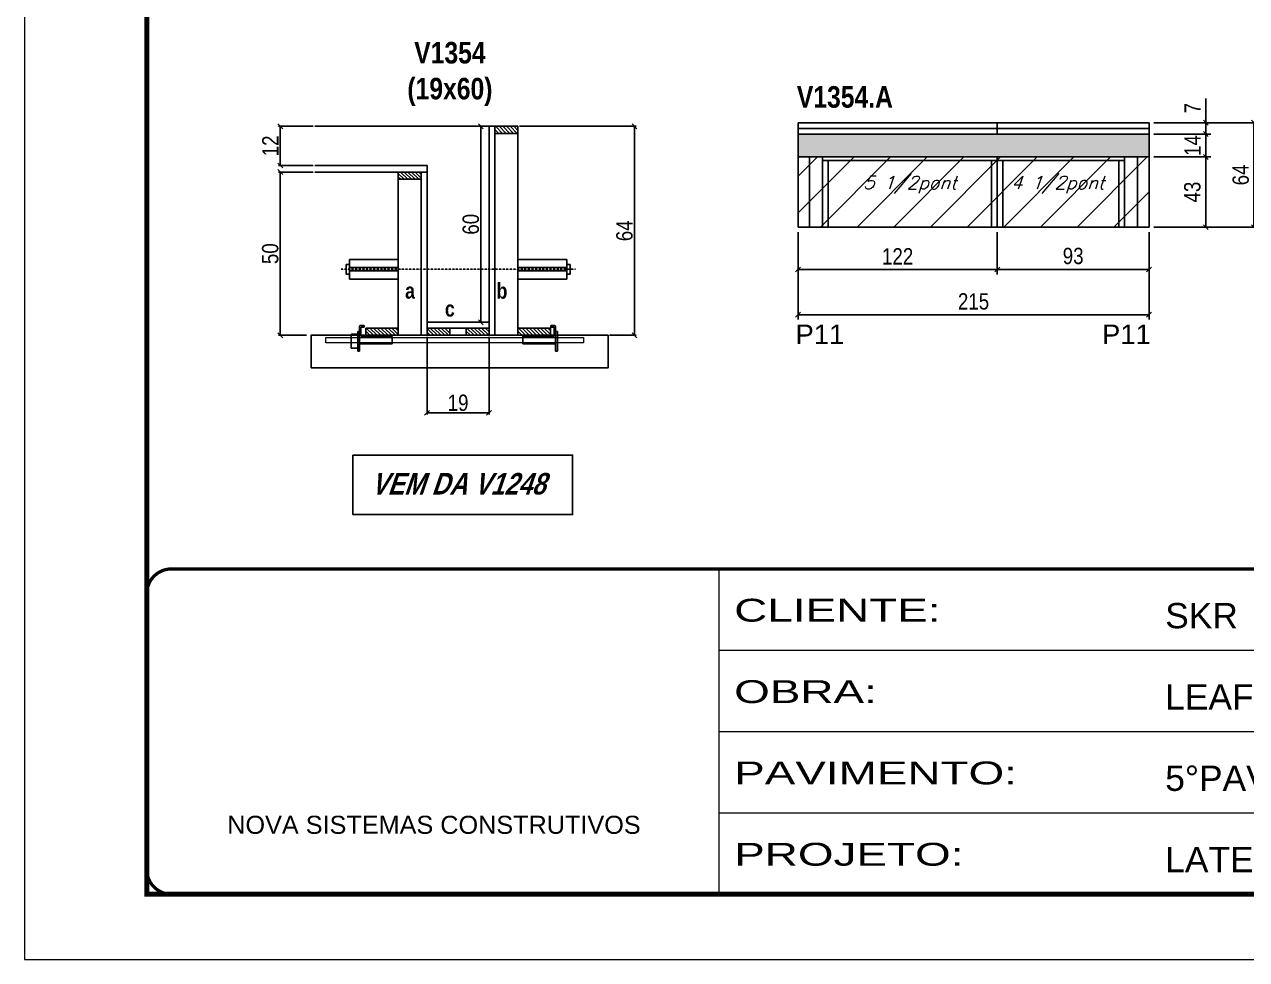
# Model space of a CAD drawing. Extents: x 3309 to 10384, y -2522 to 14608.
# Drawn here: x 6506 to 7255, y 3221 to 3793 of the extents above; entities that cross this region are included whole.
import ezdxf

# ---------------------------------------------------------------- set-up
doc = ezdxf.new("R2010")
doc.units = 0
for name, pattern in [('CONTINUO', [0]), ('DASHED', [0.75, 0.5, -0.25]), ('HIDDEN', [0.375, 0.25, -0.125])]:
    doc.linetypes.add(name, pattern=pattern)
for name, color, linetype in [('5', 5, 'Continuous'), ('barrote', 251, 'Continuous'), ('COTA', 241, 'Continuous'), ('detalhes', 4, 'Continuous'), ('NOMENCLATURA', 7, 'Continuous'), ('Painéis', 200, 'Continuous'), ('presilha', 1, 'Continuous'), ('SARR_2.2x10', 60, 'Continuous'), ('SARR_2.2x7', 40, 'Continuous'), ('SARR_3.5x7', 81, 'Continuous'), ('TENSOR', 3, 'Continuous'), ('texto', 7, 'Continuous')]:
    doc.layers.add(name, color=color, linetype=linetype)
for name, color, linetype, lineweight in [('CONCRETO', 251, 'Continuous', 25), ('Folhas', 255, 'Continuous', 9), ('Hachura', 251, 'Continuous', 9), ('SARRAFO DE PRESSAO', 251, 'DASHED', 9), ('SCO-___-LAJ', 2, 'Continuous', 0)]:
    doc.layers.add(name, color=color, linetype=linetype, lineweight=lineweight)
doc.styles.add('ARIAL', font='arial.ttf')
doc.styles.add('COTA TECNICA', font='techl___.ttf', dxfattribs={"height": 10})
doc.styles.add('COTA TECNICA 2X', font='techl___.ttf', dxfattribs={"height": 10})
doc.styles.add('Romans', font='romans.shx')
doc.styles.get("Standard").update_dxf_attribs({"font": 'arial.ttf'})
doc.styles.add('TECNICA', font='techb___.ttf', dxfattribs={"height": 10})
doc.styles.add('Tecnologia', font='')
doc.styles.get('Tecnologia').set_extended_font_data('Forgotten Futurist')
doc.dimstyles.new('PAINEL', dxfattribs={"dimtxt": 10, "dimasz": 3, "dimexe": 3, "dimexo": 3, "dimgap": 3, "dimtad": 1, "dimdec": 1, "dimzin": 12, "dimdsep": 46, "dimtxsty": 'COTA TECNICA', "dimblk1": 'OBLIQUE', "dimblk2": 'OBLIQUE', "dimsah": 1, "dimcen": 0.9, "dimclrd": 4, "dimclre": 4, "dimclrt": 240, "dimadec": 1, "dimazin": 3, "dimtfac": 1, "dimtdec": 1, "dimtmove": 0, "dimatfit": 3, "dimfxl": 1, "dimtolj": 1, "dimtzin": 12, "dimarcsym": 0})
doc.dimstyles.new('SECAO', dxfattribs={"dimscale": 0.333333, "dimtxt": 5, "dimasz": 9, "dimexe": 3, "dimexo": 3, "dimgap": 3, "dimtad": 1, "dimdec": 1, "dimlfac": 0.5, "dimzin": 12, "dimdsep": 46, "dimtxsty": 'COTA TECNICA 2X', "dimblk1": 'OBLIQUE', "dimblk2": 'OBLIQUE', "dimsah": 1, "dimcen": 0.9, "dimclrd": 4, "dimclre": 4, "dimclrt": 240, "dimadec": 1, "dimazin": 3, "dimtfac": 1, "dimtdec": 1, "dimtmove": 0, "dimatfit": 3, "dimfxl": 1, "dimtolj": 1, "dimtzin": 12, "dimarcsym": 0})
pattern_1 = [(135, (39988.496, -119909.14), (-1.122532015, -1.122532015), [])]

# ---------------------------------------------------------------- blocks, each defined once
blk = doc.blocks.new('9999999999')
at = {"color": 30, "linetype": 'CONTINUO'}
for p, q in [((98564.56, 34230.21), (98564.56, 34429.45)), ((98564.56, 34379.64), (99583.98, 34379.64)), ((98564.56, 34329.83), (99487.98, 34329.83)), ((98564.56, 34280.02), (99487.98, 34280.02))]:
    blk.add_line(p, q, dxfattribs=at)
at = {"color": 30, "linetype": 'CONTINUO', "const_width": 2}
blk.add_lwpolyline([(99583.98, 34230.21), (99583.98, 34414.45, 0.414214), (99568.98, 34429.45), (98228.98, 34429.45, 0.414214), (98213.98, 34414.45), (98213.98, 34245.21, 0.414214), (98228.98, 34230.21), (99583.98, 34230.21)], format="xyb", dxfattribs=at)
at = {"layer": 'Folhas'}
blk.add_lwpolyline([(98138.98, 34190.21), (99623.98, 34190.21), (99623.98, 35240.21), (98138.98, 35240.21)], close=True, dxfattribs=at)
at = {"layer": 'Folhas', "color": 30, "const_width": 3}
blk.add_lwpolyline([(98213.98, 34230.21), (99583.98, 34230.21), (99583.98, 35200.21), (98213.98, 35200.21)], close=True, dxfattribs=at)
at = {"color": 7, "linetype": 'Continuous', "ltscale": 5, "style": 'ARIAL'}
for s, height, p in [('SKR', 15.483, (98837.68, 34393.13)), ('LEAF LOEFGREN', 15.4829, (98837.68, 34343.32)), ('5°PAVIMENTO', 15.4829, (98837.68, 34293.51)), ('NOVA SISTEMAS CONSTRUTIVOS', 11.0592, (98263.19, 34267.21)), ('LATERAIS DE VIGAS', 15.4829, (98837.68, 34243.7))]:
    blk.add_text(s, height=height, dxfattribs=at).set_placement(p)
at = {"layer": 'Folhas', "color": 7, "style": 'Tecnologia', "width": 1.5}
for s, p in [('CLIENTE:', (98573.65, 34397.17)), ('OBRA:', (98573.65, 34347.31)), ('PAVIMENTO:', (98573.65, 34297.5)), ('PROJETO:', (98573.65, 34247.69))]:
    blk.add_text(s, height=14, dxfattribs=at).set_placement(p)
blk = doc.blocks.new('_Oblique')
at = {"color": 0, "linetype": 'ByBlock', "lineweight": -2}
blk.add_line((-0.5, -0.5), (0.5, 0.5), dxfattribs=at)
blk = doc.blocks.new('*D1280')
at = {"layer": 'COTA', "color": 4, "lineweight": -2, "transparency": 16777216}
for p, q in [((6752.96, 3602.03), (6752.96, 3554.56)), ((6790.96, 3602.03), (6790.96, 3554.56)), ((6790.96, 3555.56), (6752.96, 3555.56))]:
    blk.add_line(p, q, dxfattribs=at)
at = {"layer": 'Defpoints', "color": 0, "transparency": 16777216}
for p in [(6752.96, 3603.03), (6790.96, 3603.03), (6752.96, 3555.56)]:
    blk.add_point(p, dxfattribs=at)
at = {"layer": 'COTA', "color": 4, "lineweight": -2, "transparency": 16777216, "xscale": 3, "yscale": 3, "zscale": 3, "rotation": 180}
blk.add_blockref('_Oblique', (6752.96, 3555.56), dxfattribs=at)
at = {"layer": 'COTA', "color": 4, "lineweight": -2, "transparency": 16777216, "xscale": 3, "yscale": 3, "zscale": 3}
blk.add_blockref('_Oblique', (6790.96, 3555.56), dxfattribs=at)
at = {"layer": 'COTA', "color": 240, "transparency": 16777216, "insert": (6771.96, 3561.65), "char_height": 10, "attachment_point": 5, "style": 'COTA TECNICA 2X'}
blk.add_mtext('\\A1;19', dxfattribs=at)
blk = doc.blocks.new('PRESILHA METÁLICA 1')
at = {"layer": 'presilha'}
for p, q in [((0, 13), (6, 13)), ((0, 13), (0, 0)), ((6, 15.5), (7.5, 15.5)), ((6, -2.5), (6, 15.5)), ((6, 13), (6, 0)), ((7.5, 10.6), (7.5, 19.9)), ((7.5, 15.5), (7.5, -2.5)), ((12, 21), (8.6, 21)), ((9, 11.6), (9, 18.9)), ((12, 19.5), (9.6, 19.5)), ((12, 21), (12, 19.5)), ((6, 0), (0, 0)), ((37.5, 4.1), (7.5, 4.1)), ((37.5, 11), (9.6, 11)), ((37.5, 11), (37.5, 4.1)), ((7.5, -2.5), (6, -2.5))]:
    blk.add_line(p, q, dxfattribs=at)
for centre, radius, start, end in [((8.6, 19.9), 1.14, 90, 180), ((9.6, 18.9), 0.57, 90, 180), ((9.6, 11.6), 0.57, 180, 270)]:
    blk.add_arc(centre, radius, start, end, dxfattribs=at)
blk = doc.blocks.new('PRESILHA METÁLICA 2')
at = {"layer": 'presilha'}
for p, q in [((-5.2, 23.5), (-5.2, 22)), ((-5.2, 23.5), (-1.9, 23.5)), ((-30.8, 13.5), (-30.8, 6.6)), ((-30.8, 13.5), (-2.8, 13.5)), ((-5.2, 22), (-2.8, 22)), ((-2.2, 14.1), (-2.2, 21.4)), ((0.8, 18), (-0.8, 18)), ((-0.8, 18), (-0.8, 0)), ((-0.8, 14.6), (-0.8, 22.4)), ((0.8, 0), (0.8, 18)), ((-30.8, 6.6), (-0.8, 6.6)), ((-0.8, 0), (0.8, 0))]:
    blk.add_line(p, q, dxfattribs=at)
for centre, radius, start, end in [((-1.9, 22.4), 1.14, 0, 90), ((-2.8, 21.4), 0.57, 0, 90), ((-2.8, 14.1), 0.57, 270, 0)]:
    blk.add_arc(centre, radius, start, end, dxfattribs=at)
blk = doc.blocks.new('*D1281')
at = {"layer": 'COTA', "color": 4, "lineweight": -2, "transparency": 16777216}
for p, q in [((6809.56, 3731.03), (6881, 3731.03)), ((6880, 3731.03), (6880, 3603.03)), ((6864.77, 3603.03), (6881, 3603.03))]:
    blk.add_line(p, q, dxfattribs=at)
at = {"layer": 'Defpoints', "color": 0, "transparency": 16777216}
for p in [(6808.56, 3731.03), (6863.77, 3603.03), (6880, 3603.03)]:
    blk.add_point(p, dxfattribs=at)
at = {"layer": 'COTA', "color": 4, "lineweight": -2, "transparency": 16777216, "xscale": 3, "yscale": 3, "zscale": 3}
for p, rotation in [((6880, 3731.03), 90), ((6880, 3603.03), 270)]:
    blk.add_blockref('_Oblique', p, dxfattribs=dict(at, rotation=rotation))
at = {"layer": 'COTA', "color": 240, "transparency": 16777216, "insert": (6873.9, 3667.03), "char_height": 10, "attachment_point": 5, "rotation": 90, "style": 'COTA TECNICA 2X'}
blk.add_mtext('\\A1;64', dxfattribs=at)
blk = doc.blocks.new('*D1282')
at = {"layer": 'COTA', "color": 4, "lineweight": -2, "transparency": 16777216}
for p, q in [((6683.26, 3703.03), (6662.04, 3703.03)), ((6663.04, 3703.03), (6663.04, 3603.03)), ((6679.14, 3603.03), (6662.04, 3603.03))]:
    blk.add_line(p, q, dxfattribs=at)
at = {"layer": 'Defpoints', "color": 0, "transparency": 16777216}
for p in [(6684.26, 3703.03), (6663.04, 3603.03), (6680.14, 3603.03)]:
    blk.add_point(p, dxfattribs=at)
at = {"layer": 'COTA', "color": 4, "lineweight": -2, "transparency": 16777216, "xscale": 3, "yscale": 3, "zscale": 3}
for p, rotation in [((6663.04, 3703.03), 90), ((6663.04, 3603.03), 270)]:
    blk.add_blockref('_Oblique', p, dxfattribs=dict(at, rotation=rotation))
at = {"layer": 'COTA', "color": 240, "transparency": 16777216, "insert": (6656.93, 3653.03), "char_height": 10, "attachment_point": 5, "rotation": 90, "style": 'COTA TECNICA 2X'}
blk.add_mtext('\\A1;50', dxfattribs=at)
blk = doc.blocks.new('*D1283')
at = {"layer": 'COTA', "color": 4, "lineweight": -2, "transparency": 16777216}
for p, q in [((6789.96, 3731.03), (6784.88, 3731.03)), ((6785.88, 3611.03), (6785.88, 3731.03)), ((6789.96, 3611.03), (6784.88, 3611.03))]:
    blk.add_line(p, q, dxfattribs=at)
at = {"layer": 'Defpoints', "color": 0, "transparency": 16777216}
for p in [(6785.88, 3731.03), (6790.96, 3731.03), (6790.96, 3611.03)]:
    blk.add_point(p, dxfattribs=at)
at = {"layer": 'COTA', "color": 4, "lineweight": -2, "transparency": 16777216, "xscale": 3, "yscale": 3, "zscale": 3}
for p, rotation in [((6785.88, 3731.03), 90), ((6785.88, 3611.03), 270)]:
    blk.add_blockref('_Oblique', p, dxfattribs=dict(at, rotation=rotation))
at = {"layer": 'COTA', "color": 240, "transparency": 16777216, "insert": (6779.78, 3671.03), "char_height": 10, "attachment_point": 5, "rotation": 90, "style": 'COTA TECNICA 2X'}
blk.add_mtext('\\A1;60', dxfattribs=at)
blk = doc.blocks.new('*D1284')
at = {"layer": 'COTA', "color": 4, "lineweight": -2, "transparency": 16777216}
for p, q in [((6683.26, 3731.03), (6662.04, 3731.03)), ((6663.04, 3707.03), (6663.04, 3731.03)), ((6683.26, 3707.03), (6662.04, 3707.03))]:
    blk.add_line(p, q, dxfattribs=at)
at = {"layer": 'Defpoints', "color": 0, "transparency": 16777216}
for p in [(6663.04, 3731.03), (6684.26, 3731.03), (6684.26, 3707.03)]:
    blk.add_point(p, dxfattribs=at)
at = {"layer": 'COTA', "color": 4, "lineweight": -2, "transparency": 16777216, "xscale": 3, "yscale": 3, "zscale": 3}
for p, rotation in [((6663.04, 3731.03), 90), ((6663.04, 3707.03), 270)]:
    blk.add_blockref('_Oblique', p, dxfattribs=dict(at, rotation=rotation))
at = {"layer": 'COTA', "color": 240, "transparency": 16777216, "insert": (6656.98, 3719.03), "char_height": 10, "attachment_point": 5, "rotation": 90, "style": 'COTA TECNICA 2X'}
blk.add_mtext('\\A1;12', dxfattribs=at)
blk = doc.blocks.new('*D1285')
at = {"layer": 'COTA', "color": 4, "linetype": 'ByBlock', "lineweight": -2, "transparency": 16777216}
for p, q in [((7102.16, 3666.25), (7102.16, 3640.34)), ((7195.16, 3666.25), (7195.16, 3640.34)), ((7195.16, 3643.34), (7102.16, 3643.34))]:
    blk.add_line(p, q, dxfattribs=at)
at = {"layer": 'Defpoints', "color": 0, "linetype": 'ByBlock', "transparency": 16777216}
for p in [(7102.16, 3669.25), (7195.16, 3669.25), (7102.16, 3643.34)]:
    blk.add_point(p, dxfattribs=at)
at = {"layer": 'COTA', "color": 4, "linetype": 'ByBlock', "lineweight": -2, "transparency": 16777216, "xscale": 3, "yscale": 3, "zscale": 3, "rotation": 180}
blk.add_blockref('_Oblique', (7102.16, 3643.34), dxfattribs=at)
at = {"layer": 'COTA', "color": 4, "linetype": 'ByBlock', "lineweight": -2, "transparency": 16777216, "xscale": 3, "yscale": 3, "zscale": 3}
blk.add_blockref('_Oblique', (7195.16, 3643.34), dxfattribs=at)
at = {"layer": 'COTA', "color": 240, "linetype": 'ByBlock', "transparency": 16777216, "insert": (7148.66, 3651.58), "char_height": 10, "attachment_point": 5, "style": 'COTA TECNICA'}
blk.add_mtext('\\A1;93', dxfattribs=at)
blk = doc.blocks.new('*D1286')
at = {"layer": 'COTA', "color": 4, "linetype": 'ByBlock', "lineweight": -2, "transparency": 16777216}
for p, q in [((6980.16, 3666.25), (6980.16, 3640.34)), ((7102.16, 3666.25), (7102.16, 3640.34)), ((7102.16, 3643.34), (6980.16, 3643.34))]:
    blk.add_line(p, q, dxfattribs=at)
at = {"layer": 'Defpoints', "color": 0, "linetype": 'ByBlock', "transparency": 16777216}
for p in [(6980.16, 3669.25), (7102.16, 3669.25), (6980.16, 3643.34)]:
    blk.add_point(p, dxfattribs=at)
at = {"layer": 'COTA', "color": 4, "linetype": 'ByBlock', "lineweight": -2, "transparency": 16777216, "xscale": 3, "yscale": 3, "zscale": 3, "rotation": 180}
blk.add_blockref('_Oblique', (6980.16, 3643.34), dxfattribs=at)
at = {"layer": 'COTA', "color": 4, "linetype": 'ByBlock', "lineweight": -2, "transparency": 16777216, "xscale": 3, "yscale": 3, "zscale": 3}
blk.add_blockref('_Oblique', (7102.16, 3643.34), dxfattribs=at)
at = {"layer": 'COTA', "color": 240, "linetype": 'ByBlock', "transparency": 16777216, "insert": (7041.16, 3651.39), "char_height": 10, "attachment_point": 5, "style": 'COTA TECNICA'}
blk.add_mtext('\\A1;122', dxfattribs=at)
blk = doc.blocks.new('*D1291')
at = {"layer": 'COTA', "color": 4, "linetype": 'ByBlock', "lineweight": -2, "transparency": 16777216}
for p, q in [((6980.16, 3666.25), (6980.16, 3612.63)), ((7195.16, 3666.25), (7195.16, 3612.63)), ((7195.16, 3615.63), (6980.16, 3615.63))]:
    blk.add_line(p, q, dxfattribs=at)
at = {"layer": 'Defpoints', "color": 0, "linetype": 'ByBlock', "transparency": 16777216}
for p in [(6980.16, 3669.25), (7195.16, 3669.25), (6980.16, 3615.63)]:
    blk.add_point(p, dxfattribs=at)
at = {"layer": 'COTA', "color": 4, "linetype": 'ByBlock', "lineweight": -2, "transparency": 16777216, "xscale": 3, "yscale": 3, "zscale": 3, "rotation": 180}
blk.add_blockref('_Oblique', (6980.16, 3615.63), dxfattribs=at)
at = {"layer": 'COTA', "color": 4, "linetype": 'ByBlock', "lineweight": -2, "transparency": 16777216, "xscale": 3, "yscale": 3, "zscale": 3}
blk.add_blockref('_Oblique', (7195.16, 3615.63), dxfattribs=at)
at = {"layer": 'COTA', "color": 240, "linetype": 'ByBlock', "transparency": 16777216, "insert": (7087.66, 3623.74), "char_height": 10, "attachment_point": 5, "style": 'COTA TECNICA'}
blk.add_mtext('\\A1;215', dxfattribs=at)
blk = doc.blocks.new('*D1292')
at = {"layer": 'COTA', "color": 4, "lineweight": -2, "transparency": 16777216}
for p, q in [((7198.16, 3712.25), (7232.92, 3712.25)), ((7229.92, 3669.25), (7229.92, 3712.25)), ((7198.16, 3669.25), (7232.92, 3669.25))]:
    blk.add_line(p, q, dxfattribs=at)
at = {"layer": 'Defpoints', "color": 0, "transparency": 16777216}
for p in [(7195.16, 3712.25), (7229.92, 3712.25), (7195.16, 3669.25)]:
    blk.add_point(p, dxfattribs=at)
at = {"layer": 'COTA', "color": 4, "lineweight": -2, "transparency": 16777216, "xscale": 3, "yscale": 3, "zscale": 3}
for p, rotation in [((7229.92, 3712.25), 90), ((7229.92, 3669.25), 270)]:
    blk.add_blockref('_Oblique', p, dxfattribs=dict(at, rotation=rotation))
at = {"layer": 'COTA', "color": 240, "transparency": 16777216, "insert": (7221.7, 3690.75), "char_height": 10, "attachment_point": 5, "rotation": 90, "style": 'COTA TECNICA'}
blk.add_mtext('\\A1;43', dxfattribs=at)
blk = doc.blocks.new('*D1287')
at = {"layer": 'COTA', "color": 4, "lineweight": -2, "transparency": 16777216}
for p, q in [((7198.16, 3726.25), (7232.92, 3726.25)), ((7229.92, 3712.25), (7229.92, 3726.25)), ((7198.16, 3712.25), (7232.92, 3712.25))]:
    blk.add_line(p, q, dxfattribs=at)
at = {"layer": 'Defpoints', "color": 0, "transparency": 16777216}
for p in [(7195.16, 3726.25), (7229.92, 3726.25), (7195.16, 3712.25)]:
    blk.add_point(p, dxfattribs=at)
at = {"layer": 'COTA', "color": 4, "lineweight": -2, "transparency": 16777216, "xscale": 3, "yscale": 3, "zscale": 3}
for p, rotation in [((7229.92, 3726.25), 90), ((7229.92, 3712.25), 270)]:
    blk.add_blockref('_Oblique', p, dxfattribs=dict(at, rotation=rotation))
at = {"layer": 'COTA', "color": 240, "transparency": 16777216, "insert": (7221.84, 3719.25), "char_height": 10, "attachment_point": 5, "rotation": 90, "style": 'COTA TECNICA'}
blk.add_mtext('\\A1;14', dxfattribs=at)
blk = doc.blocks.new('*D1288')
at = {"layer": 'COTA', "color": 4, "lineweight": -2, "transparency": 16777216}
for p, q in [((7198.16, 3733.25), (7262.41, 3733.25)), ((7259.41, 3669.25), (7259.41, 3733.25)), ((7198.16, 3669.25), (7262.41, 3669.25))]:
    blk.add_line(p, q, dxfattribs=at)
at = {"layer": 'Defpoints', "color": 0, "transparency": 16777216}
for p in [(7195.16, 3733.25), (7259.41, 3733.25), (7195.16, 3669.25)]:
    blk.add_point(p, dxfattribs=at)
at = {"layer": 'COTA', "color": 4, "lineweight": -2, "transparency": 16777216, "xscale": 3, "yscale": 3, "zscale": 3}
for p, rotation in [((7259.41, 3733.25), 90), ((7259.41, 3669.25), 270)]:
    blk.add_blockref('_Oblique', p, dxfattribs=dict(at, rotation=rotation))
at = {"layer": 'COTA', "color": 240, "transparency": 16777216, "insert": (7251.31, 3701.25), "char_height": 10, "attachment_point": 5, "rotation": 90, "style": 'COTA TECNICA'}
blk.add_mtext('\\A1;64', dxfattribs=at)
blk = doc.blocks.new('*D1293')
at = {"layer": 'COTA', "color": 4, "lineweight": -2, "transparency": 16777216}
for p, q in [((7229.92, 3733.25), (7229.92, 3747.98)), ((7198.16, 3733.25), (7232.92, 3733.25)), ((7229.92, 3726.25), (7229.92, 3733.25)), ((7198.16, 3726.25), (7232.92, 3726.25))]:
    blk.add_line(p, q, dxfattribs=at)
at = {"layer": 'Defpoints', "color": 0, "transparency": 16777216}
for p in [(7195.16, 3733.25, 0), (7229.92, 3733.25), (7195.16, 3726.25, 0)]:
    blk.add_point(p, dxfattribs=at)
at = {"layer": 'COTA', "color": 4, "lineweight": -2, "transparency": 16777216, "xscale": 3, "yscale": 3, "zscale": 3}
for p, rotation in [((7229.92, 3733.25), 90), ((7229.92, 3726.25), 270)]:
    blk.add_blockref('_Oblique', p, dxfattribs=dict(at, rotation=rotation))
at = {"layer": 'COTA', "color": 240, "transparency": 16777216, "insert": (7221.84, 3742.12), "char_height": 10, "attachment_point": 5, "rotation": 90, "style": 'COTA TECNICA'}
blk.add_mtext('\\A1;7', dxfattribs=at)

msp = doc.modelspace()

# ---------------------------------------------------------------- hatches: boundary and pattern name
at = {"layer": 'COTA'}
h = msp.add_hatch(dxfattribs=at)
h.set_pattern_fill('AR-CONC', color=256, scale=0.03)
h.set_pattern_definition([(50, (1892.3193, -4771.4033), (5.46554, -0.4781726), [0.5715, -6.2865]), (355, (1892.319, -4771.4033), (-1.0573026, 5.7317054), [0.4572, -5.0292175]), (100.451445, (1892.7747, -4771.443), (4.4082374, 5.2535326), [0.4857003, -5.3427073]), (46.1842, (1892.319, -4769.879), (8.132371, -1.26127), [0.85725, -9.42975]), (96.63556, (1892.997, -4769.9844), (7.122124, 7.422784), [0.728551, -8.014068]), (351.18415, (1892.319, -4769.879), (7.122124, 7.422784), [0.685799, -7.543792]), (21, (1893.0813, -4770.2603), (4.5484317, -3.067956), [0.5715, -6.2865]), (326, (1893.081, -4770.2603), (1.854061, 5.525639), [0.4572, -5.0292]), (71.451445, (1893.4603, -4770.516), (6.4024926, 2.457683), [0.4857003, -5.342698]), (37.5, (1892.3193, -4771.4033), (0.0926581, 2.53665117), [0, -4.96824, 0, -5.1054, 0, -5.04825]), (7.5, (1892.3193, -4771.4033), (2.0045899, 3.00541724), [0, -2.91084, 0, -4.85394, 0, -1.92405]), (327.5, (1890.62, -4771.4033), (4.06771786, -0.1718623), [0, -1.905, 0, -5.9436, 0, -7.8867]), (317.5, (1889.858, -4771.4033), (4.4438754, 0.7627947), [0, -2.4765, 0, -3.94716, 0, -5.6007])])
h.paths.add_polyline_path([(6980.16, 3726.25), (6980.16, 3712.25), (7195.16, 3712.25), (7195.16, 3726.25)])
at = {"layer": 'Hachura', "linetype": 'ByBlock'}
h = msp.add_hatch(dxfattribs=at)
h.set_pattern_fill('ANSI31', color=256, scale=5)
h.set_pattern_definition([(45, (3166.555, -3435.882), (-11.22532, 11.22532), [])])
h.paths.add_polyline_path([(6980.16, 3712.25), (6980.16, 3669.25), (7102.16, 3669.25), (7102.16, 3712.25)])
h.paths.add_polyline_path([(7102.16, 3712.25), (7102.16, 3669.25), (7195.16, 3669.25), (7195.16, 3712.25)])
at = {"layer": 'SARR_2.2x10'}
h = msp.add_hatch(dxfattribs=at)
h.set_pattern_fill('ANSI31', color=256, scale=0.5, angle=90)
h.set_pattern_definition([(135, (39908.896, -119909.14), (-1.122532015, -1.122532015), [])])
h.paths.add_polyline_path([(6715.36, 3607.43), (6715.36, 3603.03), (6735.36, 3603.03), (6735.36, 3607.43)])
h = msp.add_hatch(dxfattribs=at)
h.set_pattern_fill('ANSI31', color=256, scale=0.5, angle=90)
h.set_pattern_definition([(135, (40002.096, -119909.14), (-1.122532015, -1.122532015), [])])
h.paths.add_polyline_path([(6808.56, 3607.43), (6808.56, 3603.03), (6828.56, 3603.03), (6828.56, 3607.43)])
at = {"layer": 'SARR_2.2x7'}
h = msp.add_hatch(dxfattribs=at)
h.set_pattern_fill('ANSI31', color=256, scale=0.5, angle=90)
h.set_pattern_definition([(135, (39922.896, -119785.54), (-1.122532015, -1.122532015), [])])
h.paths.add_polyline_path([(6794.56, 3731.03), (6794.56, 3726.63), (6808.56, 3726.63), (6808.56, 3731.03)])
h = msp.add_hatch(dxfattribs=at)
h.set_pattern_fill('ANSI31', color=256, scale=0.5, angle=90)
h.set_pattern_definition([(135, (39902.896, -119813.54), (-1.122532015, -1.122532015), [])])
h.paths.add_polyline_path([(6749.36, 3703.03), (6749.36, 3698.63), (6735.36, 3698.63), (6735.36, 3703.03)])
h = msp.add_hatch(dxfattribs=at)
h.set_pattern_fill('ANSI31', color=256, scale=0.5, angle=90)
h.set_pattern_definition(pattern_1)
h.paths.add_polyline_path([(6766.96, 3603.03), (6766.96, 3607.43), (6752.96, 3607.43), (6752.96, 3603.03)])
h = msp.add_hatch(dxfattribs=at)
h.set_pattern_fill('ANSI31', color=256, scale=0.5, angle=90)
h.set_pattern_definition(pattern_1)
h.paths.add_polyline_path([(6776.96, 3607.43), (6776.96, 3603.03), (6790.96, 3603.03), (6790.96, 3607.43)])

# ---------------------------------------------------------------- linework, layer by layer
at = {"ltscale": 3}
for p, q in [((6703.36, 3646.48), (6703.36, 3640.48)), ((6705.36, 3646.48), (6703.36, 3646.48)), ((6705.36, 3649.48), (6705.36, 3637.48)), ((6705.36, 3649.48), (6735.36, 3649.48)), ((6838.56, 3649.48), (6808.56, 3649.48)), ((6838.56, 3649.48), (6838.56, 3637.48)), ((6840.56, 3646.48), (6838.56, 3646.48)), ((6840.56, 3646.48), (6840.56, 3640.48)), ((6705.36, 3640.48), (6703.36, 3640.48)), ((6735.36, 3644.48), (6705.36, 3644.48)), ((6735.36, 3642.48), (6705.36, 3642.48)), ((6808.56, 3644.48), (6838.56, 3644.48)), ((6808.56, 3642.48), (6838.56, 3642.48)), ((6838.56, 3640.48), (6840.56, 3640.48)), ((6705.36, 3637.48), (6735.36, 3637.48)), ((6838.56, 3637.48), (6808.56, 3637.48))]:
    msp.add_line(p, q, dxfattribs=at)
at = {"layer": 'barrote'}
msp.add_lwpolyline([(6681.9, 3583.03), (6863.82, 3583.03), (6863.82, 3603.03), (6681.9, 3603.03)], close=True, dxfattribs=at)
at = {"layer": 'CONCRETO', "linetype": 'Continuous'}
msp.add_line((6684.26, 3731.03), (6790.96, 3731.03), dxfattribs=at)
at = {"layer": 'COTA'}
for p, q in [((6980.16, 3712.25, 0), (6980.16, 3726.25, 0)), ((7195.16, 3726.25, 0), (7195.16, 3712.25, 0))]:
    msp.add_line(p, q, dxfattribs=at)
at = {"layer": 'detalhes', "color": 250}
msp.add_line((6681.9, 3583.03), (6681.9, 3603.03), dxfattribs=at)
at = {"layer": 'NOMENCLATURA', "elevation": 0}
msp.add_lwpolyline([(6707.52, 3529.67), (6842.06, 3529.67), (6842.06, 3493.21), (6707.52, 3493.21)], close=True, dxfattribs=at)
at = {"layer": 'Painéis', "linetype": 'ByBlock'}
for p, q in [((6980.16, 3733.25, 0), (7195.16, 3733.25, 0)), ((6980.16, 3726.25, 0), (6980.16, 3733.25, 0)), ((7102.16, 3726.25, 0), (7102.16, 3733.25, 0)), ((7195.16, 3726.25, 0), (7195.16, 3733.25, 0)), ((6980.16, 3726.25, 0), (7195.16, 3726.25, 0)), ((7195.16, 3712.25, 0), (6980.16, 3712.25, 0)), ((6980.16, 3669.25, 0), (6980.16, 3712.25, 0)), ((7102.16, 3669.25, 0), (7102.16, 3712.25, 0)), ((7195.16, 3669.25, 0), (7195.16, 3712.25, 0)), ((7195.16, 3669.25, 0), (6980.16, 3669.25, 0))]:
    msp.add_line(p, q, dxfattribs=at)
at = {"layer": 'Painéis', "linetype": 'Continuous'}
for points in [[(6794.56, 3603.03), (6794.56, 3731.03), (6790.96, 3731.03), (6790.96, 3603.03)], [(6749.36, 3603.03), (6749.36, 3703.03), (6752.96, 3703.03), (6752.96, 3603.03)], [(6790.96, 3611.03), (6752.96, 3611.03), (6752.96, 3607.43), (6790.96, 3607.43)]]:
    msp.add_lwpolyline(points, close=True, dxfattribs=at)
at = {"layer": 'Painéis', "linetype": 'Continuous', "elevation": 0}
msp.add_lwpolyline([(6684.26, 3703.03), (6752.96, 3703.03), (6752.96, 3707.03), (6684.26, 3707.03)], dxfattribs=at)
at = {"layer": 'SARR_2.2x10'}
for points in [[(6715.36, 3607.43), (6735.36, 3607.43), (6735.36, 3603.03), (6715.36, 3603.03)], [(6808.56, 3607.43), (6828.56, 3607.43), (6828.56, 3603.03), (6808.56, 3603.03)]]:
    msp.add_lwpolyline(points, close=True, dxfattribs=at)
at = {"layer": 'SARR_2.2x7'}
for p, q in [((6980.16, 3729.75, 0), (7102.16, 3729.75, 0)), ((7102.16, 3729.75, 0), (7195.16, 3729.75, 0))]:
    msp.add_line(p, q, dxfattribs=at)
at = {"layer": 'SARR_2.2x7', "linetype": 'Continuous'}
for p, q in [((6987.16, 3669.25, 0), (6987.16, 3712.25, 0)), ((7102.16, 3710.05, 0), (6995.16, 3710.05, 0)), ((7180.16, 3710.05, 0), (7102.16, 3710.05, 0)), ((7188.16, 3669.25, 0), (7188.16, 3712.25, 0))]:
    msp.add_line(p, q, dxfattribs=at)
at = {"layer": 'SARR_2.2x7', "elevation": 0}
for points in [[(6808.56, 3731.03), (6794.56, 3731.03), (6794.56, 3726.63), (6808.56, 3726.63)], [(6735.36, 3703.03), (6749.36, 3703.03), (6749.36, 3698.63), (6735.36, 3698.63)]]:
    msp.add_lwpolyline(points, close=True, dxfattribs=at)
at = {"layer": 'SARR_2.2x7'}
for points in [[(6752.96, 3607.43), (6766.96, 3607.43), (6766.96, 3603.03), (6752.96, 3603.03)], [(6790.96, 3607.43), (6776.96, 3607.43), (6776.96, 3603.03), (6790.96, 3603.03)]]:
    msp.add_lwpolyline(points, close=True, dxfattribs=at)
at = {"layer": 'SARR_3.5x7'}
for p, q in [((6995.16, 3712.25, 0), (6995.16, 3669.25, 0)), ((6998.66, 3710.05, 0), (6998.66, 3669.25, 0)), ((7098.66, 3710.05, 0), (7098.66, 3669.25, 0)), ((7102.16, 3710.05, 0), (7102.16, 3669.25, 0)), ((7105.66, 3710.05, 0), (7105.66, 3669.25, 0)), ((7176.66, 3710.05, 0), (7176.66, 3669.25, 0)), ((7180.16, 3712.25, 0), (7180.16, 3669.25, 0))]:
    msp.add_line(p, q, dxfattribs=at)
for points in [[(6794.56, 3726.63), (6808.56, 3726.63), (6808.56, 3603.03), (6794.56, 3603.03)], [(6749.36, 3698.63), (6735.36, 3698.63), (6735.36, 3603.03), (6749.36, 3603.03)]]:
    msp.add_lwpolyline(points, close=True, dxfattribs=at)
at = {"layer": 'SCO-___-LAJ', "color": 1}
msp.add_lwpolyline([(6690.9, 3601.7), (6848.74, 3601.7), (6848.74, 3598.5), (6690.9, 3598.5)], close=True, dxfattribs=at)
at = {"layer": 'TENSOR', "linetype": 'HIDDEN', "ltscale": 0.5}
msp.add_line((6700.36, 3643.48), (6843.86, 3643.48), dxfattribs=at)

# ---------------------------------------------------------------- block references
at = {"layer": 'presilha', "xscale": 0.6666666666666666, "yscale": 0.6666666666666666, "zscale": 0.6666666666666666}
for name, p in [('PRESILHA METÁLICA 1', (6706.49, 3595.06)), ('PRESILHA METÁLICA 2', (6832.24, 3593.4))]:
    msp.add_blockref(name, p, dxfattribs=at)
at = {"layer": 'SARRAFO DE PRESSAO', "color": 6, "linetype": 'ByBlock'}
msp.add_blockref('9999999999', (-91632.61, -30969.52), dxfattribs=at)

# ---------------------------------------------------------------- texts
at = {"layer": '5', "linetype": 'Continuous'}
for rotation, p in [(359.99996, (6978.63, 3597.61, 0)), (0.00004, (7166.37, 3597.61, 0))]:
    msp.add_text('P11', height=12, rotation=rotation, dxfattribs=at).set_placement(p)
at = {"layer": 'detalhes', "style": 'TECNICA'}
for s, p in [('a', (6739.48, 3625.47)), ('b', (6795.46, 3625.46)), ('c', (6763.85, 3614.5))]:
    msp.add_text(s, height=9.6, dxfattribs=at).set_placement(p)
at = {"layer": 'NOMENCLATURA', "style": 'TECNICA'}
msp.add_text('V1354.A', height=13.2, dxfattribs=at).set_placement((6979.44, 3742.44, 0))
at = {"layer": 'NOMENCLATURA', "insert": (6766.96, 3782.72), "char_height": 13.2, "attachment_point": 2, "style": 'TECNICA'}
msp.add_mtext_dynamic_manual_height_columns('V1354\\P(19x60)', width=300.2766, gutter_width=1, heights=[0], dxfattribs=at)
at = {"layer": 'NOMENCLATURA', "insert": (6771.96, 3518.71), "char_height": 13.2, "width": 300.2766, "attachment_point": 2, "style": 'TECNICA'}
msp.add_mtext('{\\Q19;VEM DA V1248}', dxfattribs=at)
at = {"layer": 'texto', "color": 2, "char_height": 8, "attachment_point": 5, "style": 'Romans'}
for s, insert in [('{\\Q19;\\C256;5 1/2pont}', (7048.66, 3695.25, 0)), ('{\\Q19;\\C256;4 1/2pont}', (7139.16, 3695.25, 0))]:
    msp.add_mtext(s, dxfattribs=dict(at, insert=insert))

# ---------------------------------------------------------------- dimensions: what is measured, and where the dimension line sits
at = {"layer": 'COTA'}
for base, p1, p2, dimstyle, picture, middle in [((7229.92, 3733.25), (7195.16, 3726.25, 0), (7195.16, 3733.25, 0), 'PAINEL', '*D1293', (7221.84, 3742.12)), ((6663.04, 3731.03), (6684.26, 3707.03), (6684.26, 3731.03), 'SECAO', '*D1284', (6656.98, 3719.03)), ((6785.88, 3731.03), (6790.96, 3611.03), (6790.96, 3731.03), 'SECAO', '*D1283', (6779.78, 3671.03)), ((6880, 3603.03, 0), (6808.56, 3731.03), (6863.77, 3603.03, 0), 'SECAO', '*D1281', (6873.9, 3667.03, 0)), ((7259.41, 3733.25, 0), (7195.16, 3669.25, 0), (7195.16, 3733.25, 0), 'PAINEL', '*D1288', (7251.31, 3701.25, 0)), ((7229.92, 3712.25, 0), (7195.16, 3669.25, 0), (7195.16, 3712.25, 0), 'PAINEL', '*D1292', (7221.7, 3690.75, 0)), ((6663.04, 3603.03, 0), (6684.26, 3703.03), (6680.14, 3603.03, 0), 'SECAO', '*D1282', (6656.93, 3653.03, 0))]:
    dim = msp.add_linear_dim(base=base, p1=p1, p2=p2, angle=90, dimstyle=dimstyle, dxfattribs=at)
    dim.commit()
    dim.dimension.update_dxf_attribs({"geometry": picture, "text_midpoint": middle})
for base, p1, p2, angle, dimstyle, picture, middle in [((7229.92, 3726.25, 0), (7195.16, 3712.25, 0), (7195.16, 3726.25, 0), 90, 'PAINEL', '*D1287', (7229.92, 3719.25, 0)), ((6752.96, 3555.56), (6790.96, 3603.03), (6752.96, 3603.03), 180, 'SECAO', '*D1280', (6771.96, 3555.56))]:
    dim = msp.add_linear_dim(base=base, p1=p1, p2=p2, angle=angle, dimstyle=dimstyle, dxfattribs=at)
    dim.commit()
    dim.dimension.update_dxf_attribs({"geometry": picture, "text_midpoint": middle, "dimtype": 160})
at = {"layer": 'COTA', "linetype": 'ByBlock'}
dim = msp.add_linear_dim(base=(6980.16, 3643.34, 0), p1=(7102.16, 3669.25, 0), p2=(6980.16, 3669.25, 0), angle=180, dimstyle='PAINEL', override={"dimtmove": 1}, dxfattribs=at)
dim.commit()
dim.dimension.update_dxf_attribs({"geometry": '*D1286', "text_midpoint": (7041.16, 3651.39, 0)})
for base, p2, picture, middle in [((6980.16, 3615.63, 0), (6980.16, 3669.25, 0), '*D1291', (7087.66, 3623.74, 0)), ((7102.16, 3643.34, 0), (7102.16, 3669.25, 0), '*D1285', (7148.66, 3651.58, 0))]:
    dim = msp.add_linear_dim(base=base, p1=(7195.16, 3669.25, 0), p2=p2, angle=180, dimstyle='PAINEL', dxfattribs=at)
    dim.commit()
    dim.dimension.update_dxf_attribs({"geometry": picture, "text_midpoint": middle})

doc.saveas('drawing.dxf')
